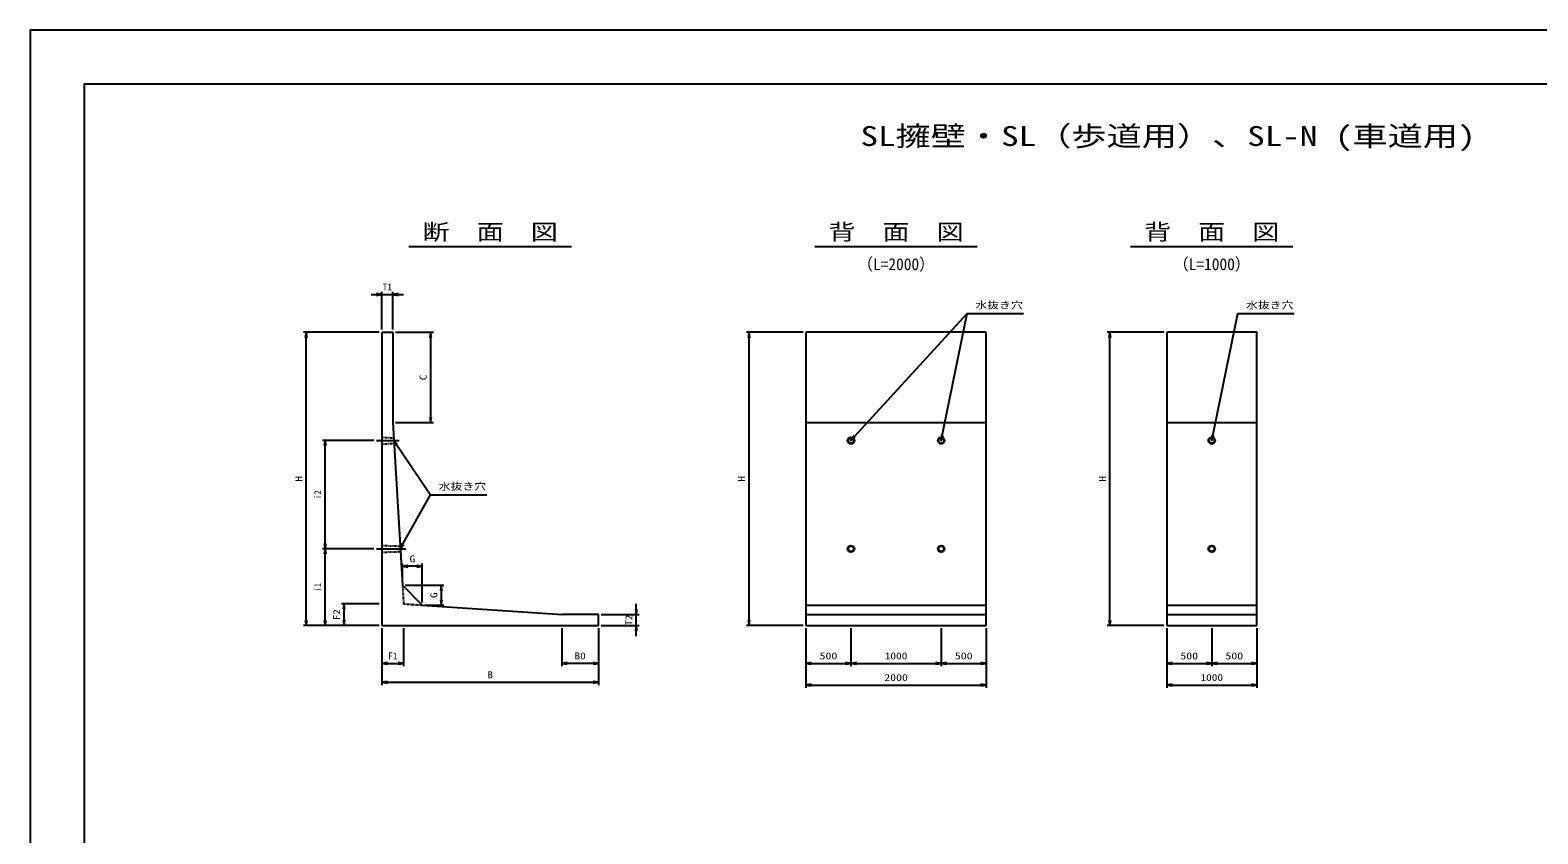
# Model space of a CAD drawing. Units: millimetres at full size. Extents: x 0 to 25230, y 0 to 17820.
# Drawn here: x 0 to 16715, y 8910 to 17820 of the extents above; entities that cross this region are included whole.
import ezdxf
from ezdxf.enums import TextEntityAlignment as Align

# ---------------------------------------------------------------- set-up
doc = ezdxf.new("R2010")
doc.units = ezdxf.units.MM
doc.linetypes.add('CHAIN', pattern=[18.5, 12, -1.5, 3.5, -1.5])
doc.linetypes.add('DASHED_SPACED', pattern=[12, 6, -6])
for name, color, linetype, lineweight in [('D-BMK', 2, 'CHAIN', 25), ('D-STR-DIM', 7, 'Continuous', 25), ('D-STR-STRn', 1, 'Continuous', 25), ('D-STR-TXT', 7, 'Continuous', 25), ('D-TTL', 2, 'Continuous', 25), ('D-TTL-TXT', 7, 'Continuous', 25)]:
    doc.layers.add(name, color=color, linetype=linetype, lineweight=lineweight)
doc.styles.add('ＭＳ ゴシック', font='')
doc.styles.get('ＭＳ ゴシック').set_extended_font_data('MS Gothic')

# ---------------------------------------------------------------- blocks, each defined once
blk = doc.blocks.new('open_arrow')
at = {"color": 0, "linetype": 'Continuous', "lineweight": -2}
blk.add_lwpolyline([(7.5, 1.25), (0, 0), (7.5, -1.25)], dxfattribs=at)

msp = doc.modelspace()

# ---------------------------------------------------------------- linework, layer by layer
at = {"layer": 'D-BMK'}
for p, q in [((3840, 13270), (4091.94, 13270)), ((3840, 12070), (4163.582, 12070))]:
    msp.add_line(p, q, dxfattribs=at)
at = {"layer": 'D-STR-DIM'}
for p, q in [((3780, 14890), (4140, 14890)), ((3900, 14500), (3900, 14920)), ((4020, 14500), (4020, 14920)), ((3870, 14470), (3030, 14470)), ((3060, 11220), (3060, 14470)), ((4050, 14470), (4470, 14470)), ((4440, 14470), (4440, 13470)), ((8570, 14470), (7940, 14470)), ((7970, 11220), (7970, 14470)), ((12570, 14470), (11940, 14470)), ((11970, 11220), (11970, 14470)), ((4050, 13470), (4470, 13470)), ((3810, 13270), (3240, 13270)), ((3270, 12070), (3270, 13270)), ((3810, 12070), (3240, 12070)), ((3810, 12070), (3240, 12070)), ((3270, 11220), (3270, 12070)), ((4127.711, 11695.838), (4127.711, 11905.838)), ((4347.711, 11875.838), (4127.711, 11875.838)), ((4347.711, 11475.838), (4347.711, 11905.838)), ((4157.711, 11665.838), (4587.711, 11665.838)), ((4557.711, 11665.838), (4557.711, 11445.838)), ((3870, 11460), (3450, 11460)), ((3480, 11220), (3480, 11460)), ((4377.711, 11445.838), (4587.711, 11445.838)), ((6720, 11100), (6720, 11460)), ((3870, 11220), (3030, 11220)), ((3870, 11220), (3240, 11220)), ((3870, 11220), (3450, 11220)), ((6330, 11340), (6750, 11340)), ((6330, 11220), (6750, 11220)), ((8570, 11220), (7940, 11220)), ((12570, 11220), (11940, 11220)), ((3900, 11190), (3900, 10770)), ((3900, 11190), (3900, 10560)), ((4140, 11190), (4140, 10770)), ((5895, 11190), (5895, 10770)), ((6300, 11190), (6300, 10560)), ((6300, 11190), (6300, 10770)), ((8600, 11190), (8600, 10770)), ((8600, 11190), (8600, 10530)), ((9100, 11190), (9100, 10770)), ((9100, 11190), (9100, 10770)), ((10100, 11190), (10100, 10770)), ((10100, 11190), (10100, 10770)), ((10600, 11190), (10600, 10770)), ((10600, 11190), (10600, 10530)), ((12600, 11190), (12600, 10770)), ((12600, 11190), (12600, 10530)), ((13100, 11190), (13100, 10770)), ((13100, 11190), (13100, 10770)), ((13600, 11190), (13600, 10770)), ((13600, 11190), (13600, 10530)), ((3900, 10800), (4140, 10800)), ((6300, 10800), (5895, 10800)), ((8600, 10800), (9100, 10800)), ((9100, 10800), (10100, 10800)), ((10100, 10800), (10600, 10800)), ((12600, 10800), (13100, 10800)), ((13100, 10800), (13600, 10800)), ((3900, 10590), (6300, 10590)), ((8600, 10560), (10600, 10560)), ((12600, 10560), (13600, 10560))]:
    msp.add_line(p, q, dxfattribs=at)
at = {"layer": 'D-STR-STRn'}
for p, q in [((3900, 14470), (3900, 11220)), ((3900, 14470), (4020, 14470)), ((4020, 14470), (4020, 13470)), ((10600, 14470), (8600, 14470)), ((8600, 14470), (8600, 11220)), ((10600, 11220), (10600, 14470)), ((13600, 14470), (12600, 14470)), ((12600, 14470), (12600, 11220)), ((13600, 11220), (13600, 14470)), ((4020, 13470), (4127.711, 11665.838)), ((8600, 13470), (10600, 13470)), ((12600, 13470), (13600, 13470)), ((4347.711, 11445.838), (4127.711, 11665.838)), ((4347.711, 11445.838), (5900, 11340)), ((8600, 11445.838), (10600, 11445.838)), ((12600, 11445.838), (13600, 11445.838)), ((3900, 11220), (6300, 11220)), ((6300, 11340), (5900, 11340)), ((6300, 11220), (6300, 11340)), ((8600, 11340), (10600, 11340)), ((8600, 11220), (10600, 11220)), ((12600, 11340), (13600, 11340)), ((12600, 11220), (13600, 11220))]:
    msp.add_line(p, q, dxfattribs=at)
at = {"layer": 'D-STR-STRn', "linetype": 'DASHED_SPACED'}
for p, q in [((3900, 13307.5), (4030.149, 13300)), ((3900, 13232.5), (4033.731, 13240)), ((3900, 12107.5), (4101.791, 12100)), ((3900, 12032.5), (4105.373, 12040))]:
    msp.add_line(p, q, dxfattribs=at)
at = {"layer": 'D-STR-STRn', "color": 2, "linetype": 'DASHED_SPACED'}
for p, q in [((4127.711, 11665.838), (4140, 11460)), ((4140, 11460), (4347.711, 11445.838))]:
    msp.add_line(p, q, dxfattribs=at)
at = {"layer": 'D-STR-STRn'}
for centre, radius in [((9100, 13270), 37.5), ((9100, 13270), 30), ((10100, 13270), 37.5), ((10100, 13270), 30), ((13100, 13270), 37.5), ((13100, 13270), 30), ((9100, 12070), 37.5), ((9100, 12070), 30), ((10100, 12070), 37.5), ((10100, 12070), 30), ((13100, 12070), 37.5), ((13100, 12070), 30)]:
    msp.add_circle(centre, radius, dxfattribs=at)
at = {"layer": 'D-STR-TXT'}
for p, q in [((9100, 13270), (10390, 14680)), ((4103.582, 12070), (4440, 12670))]:
    msp.add_line(p, q, dxfattribs=at)
for points in [[(10100, 13270), (10390, 14680), (10450, 14680), (11012.462, 14680)], [(13100, 13270), (13390, 14680), (13450, 14680), (14012.462, 14680)], [(4031.94, 13270), (4440, 12670), (4500, 12670), (5062.462, 12670)]]:
    msp.add_lwpolyline(points, dxfattribs=at)
at = {"layer": 'D-TTL'}
for points in [[(0, 0), (25230, 0), (25230, 17820), (0, 17820)], [(600, 600), (24630, 600), (24630, 17220), (600, 17220)]]:
    msp.add_lwpolyline(points, close=True, dxfattribs=at)
at = {"layer": 'D-TTL-TXT'}
for p, q in [((4200, 15420), (6000, 15420)), ((8700, 15420), (10500, 15420)), ((12200, 15420), (14000, 15420))]:
    msp.add_line(p, q, dxfattribs=at)

# ---------------------------------------------------------------- block references
at = {"layer": 'D-STR-DIM', "xscale": 8, "yscale": 8}
for p, rotation in [((3900, 14890), 180), ((3060, 14470), 270), ((4440, 14470), 270), ((7970, 14470), 270), ((11970, 14470), 270), ((4440, 13470), 90), ((3270, 13270), 270), ((3270, 12070), 90), ((3270, 12070), 270), ((4347.711, 11875.838), 180), ((4557.711, 11665.838), 270), ((3480, 11460), 270), ((4557.711, 11445.838), 90), ((6720, 11340), 90), ((3060, 11220), 90), ((3270, 11220), 90), ((3480, 11220), 90), ((6720, 11220), 270), ((7970, 11220), 90), ((11970, 11220), 90), ((4140, 10800), 180), ((6300, 10800), 180), ((9100, 10800), 180), ((10100, 10800), 180), ((10600, 10800), 180), ((13100, 10800), 180), ((13600, 10800), 180), ((6300, 10590), 180), ((10600, 10560), 180), ((13600, 10560), 180)]:
    msp.add_blockref('open_arrow', p, dxfattribs=dict(at, rotation=rotation))
for p in [(4020, 14890), (4127.711, 11875.838), (3900, 10800), (5895, 10800), (8600, 10800), (9100, 10800), (10100, 10800), (12600, 10800), (13100, 10800), (3900, 10590), (8600, 10560), (12600, 10560)]:
    msp.add_blockref('open_arrow', p, dxfattribs=at)
at = {"layer": 'D-STR-TXT', "xscale": 8, "yscale": 8}
for p, rotation in [((4031.94, 13270), 304.2), ((9100, 13270), 47.5), ((10100, 13270), 78.4), ((13100, 13270), 78.4), ((4103.582, 12070), 60.7)]:
    msp.add_blockref('open_arrow', p, dxfattribs=dict(at, rotation=rotation))

# ---------------------------------------------------------------- texts
at = {"layer": 'D-STR-DIM', "style": 'ＭＳ ゴシック'}
for s, p in [('T1', (3960, 14972.5)), ('F1', (4020, 10882.5))]:
    msp.add_text(s, height=76.98, dxfattribs=at).set_placement(p, align=Align.MIDDLE_CENTER)
for s, width, p in [('C', 1.2, (4357.5, 13970)), ('H', 1.15, (2977.5, 12845)), ('i2', 0.95, (3187.5, 12670)), ('H', 1.15, (7887.5, 12845)), ('H', 1.15, (11887.5, 12845)), ('i1', 0.8, (3187.5, 11645)), ('G', 1.2, (4475.211, 11555.838)), ('F2', 1.15, (3397.5, 11340)), ('T2', 1.15, (6637.5, 11280))]:
    msp.add_text(s, height=76.98, rotation=90, dxfattribs=dict(at, width=width)).set_placement(p, align=Align.MIDDLE_CENTER)
for s, width, p in [('G', 1.2, (4237.711, 11958.338)), ('B0', 1.2, (6097.5, 10882.5)), ('500', 1.25, (8850, 10882.5)), ('1000', 1.2, (9600, 10882.5)), ('500', 1.25, (10350, 10882.5)), ('500', 1.25, (12850, 10882.5)), ('500', 1.25, (13350, 10882.5)), ('B', 1.2, (5100, 10672.5)), ('2000', 1.25, (9600, 10642.5)), ('1000', 1.2, (13100, 10642.5))]:
    msp.add_text(s, height=76.98, dxfattribs=dict(at, width=width)).set_placement(p, align=Align.MIDDLE_CENTER)
at = {"layer": 'D-STR-TXT', "style": 'ＭＳ ゴシック', "width": 1.25}
for p in [(10480, 14710), (13480, 14710), (4530, 12700)]:
    msp.add_text('水抜き穴', height=76.98, dxfattribs=at).set_placement(p, align=Align.BOTTOM_LEFT)
at = {"layer": 'D-TTL-TXT', "style": 'ＭＳ ゴシック'}
for s, height, width, p in [('SL擁壁・SL（歩道用）、SL-N (車道用)', 219.9, 1.3, (12615, 16470)), ('断\u3000面\u3000図', 176, 1.25, (5100, 15442.5)), ('背\u3000面\u3000図', 176, 1.25, (9600, 15442.5)), ('背\u3000面\u3000図', 176, 1.25, (13100, 15442.5)), ('（L=2000）', 132, 0.95, (9600, 15120)), ('（L=1000）', 132, 0.95, (13100, 15120))]:
    msp.add_text(s, height=height, dxfattribs=dict(at, width=width)).set_placement(p, align=Align.BOTTOM_CENTER)

doc.saveas('drawing.dxf')
